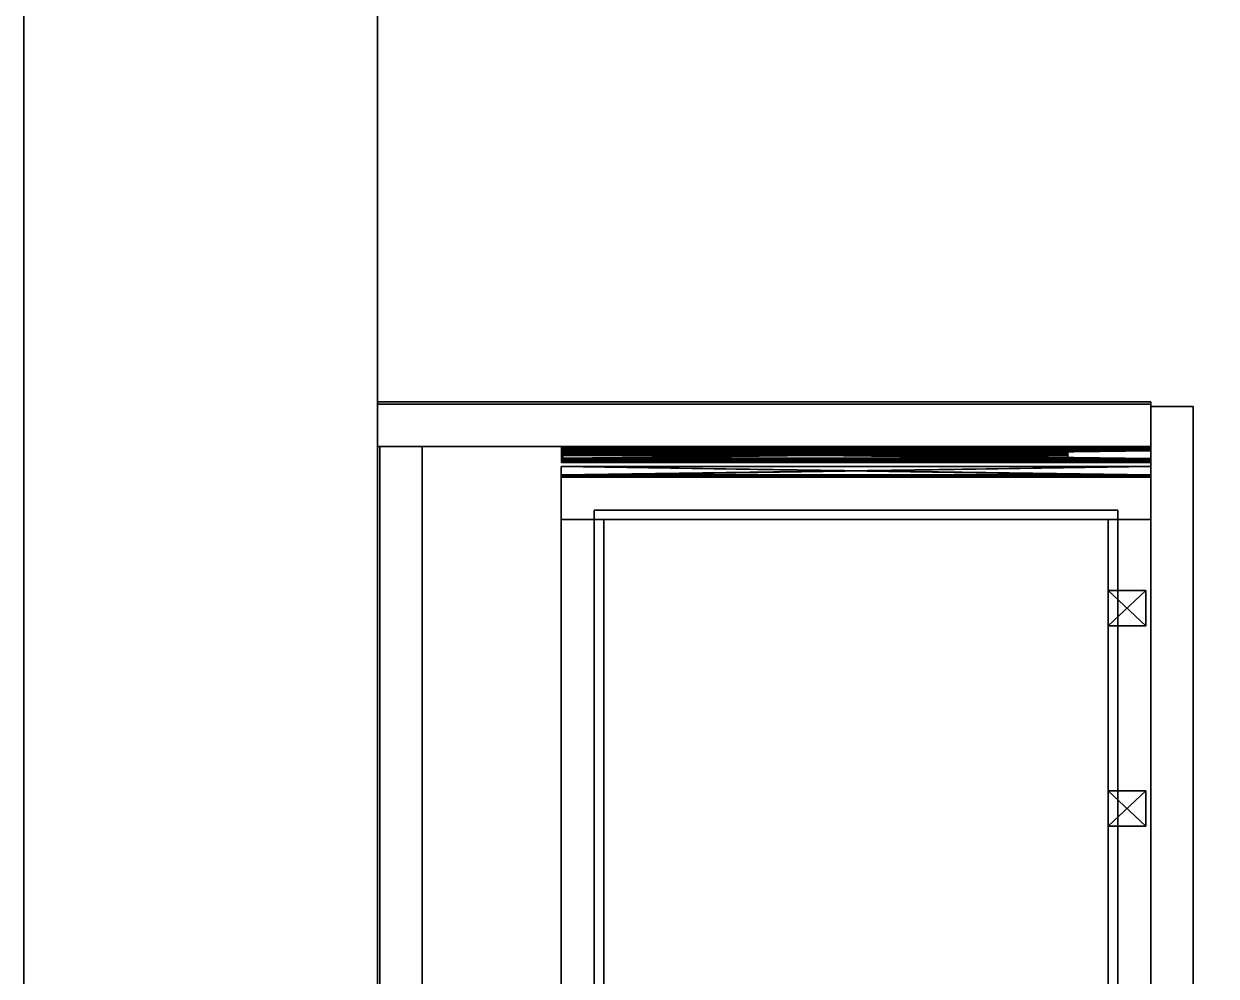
# Model space of a CAD drawing. Extents: x 0 to 5234, y -4951 to 0.
# Drawn here: x 0 to 506, y -2828 to -2424 of the extents above; entities that cross this region are included whole.
import ezdxf

# ---------------------------------------------------------------- set-up
doc = ezdxf.new("R2010")
doc.units = 0
for name, color, linetype in [('LAYER0', 7, 'CONTINUOUS'), ('LAYER1', 7, 'CONTINUOUS'), ('LAYER10', 7, 'CONTINUOUS'), ('LAYER11', 253, 'CONTINUOUS'), ('LAYER13', 253, 'CONTINUOUS'), ('LAYER16', 7, 'CONTINUOUS'), ('LAYER17', 254, 'CONTINUOUS'), ('LAYER19', 7, 'CONTINUOUS'), ('LAYER2', 253, 'CONTINUOUS'), ('LAYER20', 7, 'CONTINUOUS'), ('LAYER3', 253, 'CONTINUOUS'), ('LAYER4', 253, 'CONTINUOUS'), ('LAYER5', 253, 'CONTINUOUS'), ('LAYER7', 253, 'CONTINUOUS'), ('LAYER8', 253, 'CONTINUOUS'), ('LAYER9', 7, 'CONTINUOUS')]:
    doc.layers.add(name, color=color, linetype=linetype)

msp = doc.modelspace()

# ---------------------------------------------------------------- linework, layer by layer
at = {"layer": 'LAYER0', "invisible_edges": 1}
for points in [[(5234, 0), (0, -4951), (0, 0), (5234, 0)], [(0, 0, 5), (0, -4951), (0, -4951, 5), (0, 0, 5)], [(0, -4951), (0, 0, 5), (0, 0), (0, -4951)], [(5234, -4951, 5), (0, 0, 5), (0, -4951, 5), (5234, -4951, 5)], [(0, 0, 5), (5234, -4951, 5), (5234, 0, 5), (0, 0, 5)], [(0, -4951), (5234, 0), (5234, -4951), (0, -4951)]]:
    msp.add_3dface(points, dxfattribs=at)
at = {"layer": 'LAYER1', "invisible_edges": 1}
for points in [[(150, -150, 5), (0, -3183, 5), (0, 0, 5), (150, -150, 5)], [(0, 0, 2408), (0, -3183, 5), (0, -3183, 2408), (0, 0, 2408)], [(0, -3183, 5), (0, 0, 2408), (0, 0, 5), (0, -3183, 5)], [(150, -3033, 2408), (0, 0, 2408), (0, -3183, 2408), (150, -3033, 2408)], [(0, 0, 2408), (150, -3033, 2408), (150, -150, 2408), (0, 0, 2408)], [(0, -3183, 5), (150, -150, 5), (150, -3033, 5), (0, -3183, 5)], [(150, -150, 5), (150, -3033, 2408), (150, -3033, 5), (150, -150, 5)], [(150, -3033, 2408), (150, -150, 5), (150, -150, 2408), (150, -3033, 2408)]]:
    msp.add_3dface(points, dxfattribs=at)
at = {"layer": 'LAYER10', "invisible_edges": 1}
for points in [[(460, -2634.744, 331.5), (478, -2634.744, 180), (460, -2634.744, 180), (460, -2634.744, 331.5)], [(478, -2634.744, 180), (460, -2634.744, 331.5), (478, -2634.744, 331.5), (478, -2634.744, 180)], [(460, -2964.744, 180), (478, -2634.744, 180), (478, -2964.744, 180), (460, -2964.744, 180)], [(478, -2634.744, 180), (460, -2964.744, 180), (460, -2634.744, 180), (478, -2634.744, 180)], [(460, -2634.744, 331.5), (478, -2964.744, 331.5), (478, -2634.744, 331.5), (460, -2634.744, 331.5)], [(478, -2964.744, 331.5), (460, -2634.744, 331.5), (460, -2964.744, 331.5), (478, -2964.744, 331.5)], [(460, -2964.744, 180), (460, -2634.744, 331.5), (460, -2634.744, 180), (460, -2964.744, 180)], [(460, -2634.744, 331.5), (460, -2964.744, 180), (460, -2964.744, 331.5), (460, -2634.744, 331.5)], [(478, -2964.744, 331.5), (478, -2634.744, 180), (478, -2634.744, 331.5), (478, -2964.744, 331.5)], [(478, -2634.744, 180), (478, -2964.744, 331.5), (478, -2964.744, 180), (478, -2634.744, 180)]]:
    msp.add_3dface(points, dxfattribs=at)
at = {"layer": 'LAYER11'}
for points in [[(476, -2664.744, 240.75), (476, -2679.744, 240.75), (460, -2664.744, 240.75), (476, -2664.744, 240.75)], [(460, -2664.744, 240.75), (476, -2679.744, 240.75), (460, -2679.744, 240.75), (460, -2664.744, 240.75)], [(460, -2664.744, 240.75), (460, -2679.744, 240.75), (460, -2664.744, 255.75), (460, -2664.744, 240.75)], [(460, -2664.744, 255.75), (460, -2679.744, 240.75), (460, -2679.744, 255.75), (460, -2664.744, 255.75)], [(460, -2664.744, 255.75), (460, -2679.744, 255.75), (476, -2664.744, 255.75), (460, -2664.744, 255.75)], [(476, -2664.744, 255.75), (460, -2679.744, 255.75), (476, -2679.744, 255.75), (476, -2664.744, 255.75)], [(460, -2664.744, 240.75), (460, -2664.744, 255.75), (476, -2664.744, 240.75), (460, -2664.744, 240.75)], [(476, -2664.744, 240.75), (460, -2664.744, 255.75), (476, -2664.744, 255.75), (476, -2664.744, 240.75)], [(476, -2664.744, 240.75), (476, -2664.744, 255.75), (476, -2679.744, 240.75), (476, -2664.744, 240.75)], [(476, -2679.744, 240.75), (476, -2664.744, 255.75), (476, -2679.744, 255.75), (476, -2679.744, 240.75)], [(476, -2679.744, 240.75), (476, -2679.744, 255.75), (460, -2679.744, 240.75), (476, -2679.744, 240.75)], [(460, -2679.744, 240.75), (476, -2679.744, 255.75), (460, -2679.744, 255.75), (460, -2679.744, 240.75)]]:
    msp.add_3dface(points, dxfattribs=at)
at = {"layer": 'LAYER13'}
for points in [[(476, -2749.744, 240.75), (476, -2764.744, 240.75), (460, -2749.744, 240.75), (476, -2749.744, 240.75)], [(460, -2749.744, 240.75), (476, -2764.744, 240.75), (460, -2764.744, 240.75), (460, -2749.744, 240.75)], [(460, -2749.744, 240.75), (460, -2764.744, 240.75), (460, -2749.744, 255.75), (460, -2749.744, 240.75)], [(460, -2749.744, 255.75), (460, -2764.744, 240.75), (460, -2764.744, 255.75), (460, -2749.744, 255.75)], [(460, -2749.744, 255.75), (460, -2764.744, 255.75), (476, -2749.744, 255.75), (460, -2749.744, 255.75)], [(476, -2749.744, 255.75), (460, -2764.744, 255.75), (476, -2764.744, 255.75), (476, -2749.744, 255.75)], [(460, -2749.744, 240.75), (460, -2749.744, 255.75), (476, -2749.744, 240.75), (460, -2749.744, 240.75)], [(476, -2749.744, 240.75), (460, -2749.744, 255.75), (476, -2749.744, 255.75), (476, -2749.744, 240.75)], [(476, -2749.744, 240.75), (476, -2749.744, 255.75), (476, -2764.744, 240.75), (476, -2749.744, 240.75)], [(476, -2764.744, 240.75), (476, -2749.744, 255.75), (476, -2764.744, 255.75), (476, -2764.744, 240.75)], [(476, -2764.744, 240.75), (476, -2764.744, 255.75), (460, -2764.744, 240.75), (476, -2764.744, 240.75)], [(460, -2764.744, 240.75), (476, -2764.744, 255.75), (460, -2764.744, 255.75), (460, -2764.744, 240.75)]]:
    msp.add_3dface(points, dxfattribs=at)
at = {"layer": 'LAYER16', "invisible_edges": 1}
for points in [[(478, -2616.744, 331.5), (228, -2616.744, 180), (228, -2616.744, 331.5), (478, -2616.744, 331.5)], [(228, -2616.744, 180), (478, -2616.744, 331.5), (478, -2616.744, 180), (228, -2616.744, 180)], [(478, -2634.744, 180), (228, -2616.744, 180), (478, -2616.744, 180), (478, -2634.744, 180)], [(228, -2616.744, 180), (478, -2634.744, 180), (228, -2634.744, 180), (228, -2616.744, 180)], [(228, -2634.744, 331.5), (228, -2616.744, 180), (228, -2634.744, 180), (228, -2634.744, 331.5)], [(228, -2616.744, 180), (228, -2634.744, 331.5), (228, -2616.744, 331.5), (228, -2616.744, 180)], [(228, -2634.744, 331.5), (478, -2616.744, 331.5), (228, -2616.744, 331.5), (228, -2634.744, 331.5)], [(478, -2616.744, 331.5), (228, -2634.744, 331.5), (478, -2634.744, 331.5), (478, -2616.744, 331.5)], [(478, -2616.744, 331.5), (478, -2634.744, 180), (478, -2616.744, 180), (478, -2616.744, 331.5)], [(478, -2634.744, 180), (478, -2616.744, 331.5), (478, -2634.744, 331.5), (478, -2634.744, 180)], [(478, -2634.744, 180), (228, -2634.744, 331.5), (228, -2634.744, 180), (478, -2634.744, 180)], [(228, -2634.744, 331.5), (478, -2634.744, 180), (478, -2634.744, 331.5), (228, -2634.744, 331.5)]]:
    msp.add_3dface(points, dxfattribs=at)
at = {"layer": 'LAYER17'}
for points in [[(478, -2612.194, 244.25), (478, -2616.014, 244.25), (228, -2616.014, 244.25), (478, -2612.194, 244.25)], [(478, -2612.194, 244.25), (228, -2616.014, 244.25), (228, -2612.194, 244.25), (478, -2612.194, 244.25)], [(478, -2612.194, 245.28), (478, -2612.194, 244.25), (228, -2612.194, 244.25), (478, -2612.194, 245.28)], [(478, -2612.194, 245.28), (228, -2612.194, 244.25), (228, -2612.194, 245.28), (478, -2612.194, 245.28)], [(478, -2615.804, 245.28), (478, -2612.194, 245.28), (228, -2612.194, 245.28), (478, -2615.804, 245.28)], [(478, -2615.804, 245.28), (228, -2612.194, 245.28), (228, -2615.804, 245.28), (478, -2615.804, 245.28)], [(478, -2612.194, 266.69), (478, -2615.804, 266.69), (228, -2615.804, 266.69), (478, -2612.194, 266.69)], [(478, -2612.194, 266.69), (228, -2615.804, 266.69), (228, -2612.194, 266.69), (478, -2612.194, 266.69)], [(478, -2612.194, 267.73), (478, -2612.194, 266.69), (228, -2612.194, 266.69), (478, -2612.194, 267.73)], [(478, -2612.194, 267.73), (228, -2612.194, 266.69), (228, -2612.194, 267.73), (478, -2612.194, 267.73)], [(478, -2616.014, 267.73), (478, -2612.194, 267.73), (228, -2612.194, 267.73), (478, -2616.014, 267.73)], [(478, -2616.014, 267.73), (228, -2612.194, 267.73), (228, -2616.014, 267.73), (478, -2616.014, 267.73)], [(478, -2615.804, 266.69), (478, -2615.804, 245.28), (228, -2615.804, 245.28), (478, -2615.804, 266.69)], [(478, -2615.804, 266.69), (228, -2615.804, 245.28), (228, -2615.804, 266.69), (478, -2615.804, 266.69)], [(478, -2616.494, 244.49), (228, -2616.494, 244.49), (228, -2616.014, 244.25), (478, -2616.494, 244.49)], [(478, -2616.494, 244.49), (228, -2616.014, 244.25), (478, -2616.014, 244.25), (478, -2616.494, 244.49)], [(478, -2616.014, 267.73), (228, -2616.014, 267.73), (228, -2616.494, 267.49), (478, -2616.014, 267.73)], [(478, -2616.014, 267.73), (228, -2616.494, 267.49), (478, -2616.494, 267.49), (478, -2616.014, 267.73)], [(478, -2616.694, 245.05), (228, -2616.694, 245.05), (228, -2616.494, 244.49), (478, -2616.694, 245.05)], [(478, -2616.694, 245.05), (228, -2616.494, 244.49), (478, -2616.494, 244.49), (478, -2616.694, 245.05)], [(478, -2616.494, 267.49), (228, -2616.494, 267.49), (228, -2616.694, 266.94), (478, -2616.494, 267.49)], [(478, -2616.494, 267.49), (228, -2616.694, 266.94), (478, -2616.694, 266.94), (478, -2616.494, 267.49)], [(478, -2616.694, 245.05), (478, -2616.694, 266.94), (228, -2616.694, 266.94), (478, -2616.694, 245.05)], [(478, -2616.694, 245.05), (228, -2616.694, 266.94), (228, -2616.694, 245.05), (478, -2616.694, 245.05)]]:
    msp.add_3dface(points, dxfattribs=at)
at = {"layer": 'LAYER19'}
for points in [[(228.01, -2604.274, 237.89), (478, -2604.274, 237.89), (478, -2603.744, 239.45), (228.01, -2604.274, 237.89)], [(228.01, -2604.274, 237.89), (478, -2603.744, 239.45), (228.01, -2603.744, 239.45), (228.01, -2604.274, 237.89)], [(228.01, -2603.744, 280.05), (478, -2603.744, 280.05), (478, -2604.274, 281.6), (228.01, -2603.744, 280.05)], [(228.01, -2603.744, 280.05), (478, -2604.274, 281.6), (228.01, -2604.274, 281.6), (228.01, -2603.744, 280.05)], [(478, -2603.744, 280.05), (478, -2603.744, 239.45), (228.01, -2603.744, 280.05), (478, -2603.744, 280.05)], [(228.01, -2603.744, 280.05), (478, -2603.744, 239.45), (228.01, -2603.744, 239.45), (228.01, -2603.744, 280.05)], [(228.01, -2603.744, 280.05), (228.01, -2603.744, 239.45), (478, -2603.744, 239.45), (228.01, -2603.744, 280.05)], [(478, -2603.744, 280.05), (228.01, -2603.744, 280.05), (478, -2603.744, 239.45), (478, -2603.744, 280.05)], [(228.01, -2603.744, 280.05), (228.01, -2604.274, 281.6), (478, -2604.274, 281.6), (228.01, -2603.744, 280.05)], [(228.01, -2603.744, 280.05), (478, -2604.274, 281.6), (478, -2603.744, 280.05), (228.01, -2603.744, 280.05)], [(228.01, -2604.274, 237.89), (478, -2603.744, 239.45), (478, -2604.274, 237.89), (228.01, -2604.274, 237.89)], [(228.01, -2604.274, 237.89), (228.01, -2603.744, 239.45), (478, -2603.744, 239.45), (228.01, -2604.274, 237.89)], [(228.01, -2605.544, 237.25), (478, -2605.544, 237.25), (478, -2604.274, 237.89), (228.01, -2605.544, 237.25)], [(228.01, -2605.544, 237.25), (478, -2604.274, 237.89), (228.01, -2604.274, 237.89), (228.01, -2605.544, 237.25)], [(228.01, -2604.274, 281.6), (478, -2604.274, 281.6), (478, -2605.544, 282.25), (228.01, -2604.274, 281.6)], [(228.01, -2604.274, 281.6), (478, -2605.544, 282.25), (228.01, -2605.544, 282.25), (228.01, -2604.274, 281.6)], [(228.01, -2604.274, 281.6), (228.01, -2605.544, 282.25), (478, -2605.544, 282.25), (228.01, -2604.274, 281.6)], [(228.01, -2604.274, 281.6), (478, -2605.544, 282.25), (478, -2604.274, 281.6), (228.01, -2604.274, 281.6)], [(228.01, -2605.544, 237.25), (478, -2604.274, 237.89), (478, -2605.544, 237.25), (228.01, -2605.544, 237.25)], [(228.01, -2605.544, 237.25), (228.01, -2604.274, 237.89), (478, -2604.274, 237.89), (228.01, -2605.544, 237.25)], [(478, -2604.904, 238.67), (228.01, -2604.904, 238.67), (228.01, -2604.654, 239.45), (478, -2604.904, 238.67)], [(478, -2604.904, 238.67), (228.01, -2604.654, 239.45), (478, -2604.654, 239.45), (478, -2604.904, 238.67)], [(478, -2604.654, 280.05), (478, -2604.654, 239.45), (228.01, -2604.654, 239.45), (478, -2604.654, 280.05)], [(228.01, -2604.654, 239.45), (478, -2604.654, 280.05), (228.01, -2604.654, 280.05), (228.01, -2604.654, 239.45)], [(478, -2604.654, 280.05), (228.01, -2604.654, 280.05), (228.01, -2604.904, 280.83), (478, -2604.654, 280.05)], [(478, -2604.654, 280.05), (228.01, -2604.904, 280.83), (478, -2604.904, 280.83), (478, -2604.654, 280.05)], [(228.01, -2604.654, 239.45), (228.01, -2604.654, 280.05), (478, -2604.654, 280.05), (228.01, -2604.654, 239.45)], [(478, -2604.654, 280.05), (228.01, -2604.904, 280.83), (228.01, -2604.654, 280.05), (478, -2604.654, 280.05)], [(478, -2604.654, 280.05), (478, -2604.904, 280.83), (228.01, -2604.904, 280.83), (478, -2604.654, 280.05)], [(478, -2604.654, 280.05), (228.01, -2604.654, 239.45), (478, -2604.654, 239.45), (478, -2604.654, 280.05)], [(478, -2604.904, 238.67), (478, -2604.654, 239.45), (228.01, -2604.654, 239.45), (478, -2604.904, 238.67)], [(478, -2604.904, 238.67), (228.01, -2604.654, 239.45), (228.01, -2604.904, 238.67), (478, -2604.904, 238.67)], [(478, -2604.904, 238.67), (478, -2605.544, 238.35), (228.01, -2605.544, 238.35), (478, -2604.904, 238.67)], [(478, -2604.904, 238.67), (228.01, -2605.544, 238.35), (228.01, -2604.904, 238.67), (478, -2604.904, 238.67)], [(478, -2604.904, 280.83), (228.01, -2604.904, 280.83), (228.01, -2605.544, 281.15), (478, -2604.904, 280.83)], [(478, -2604.904, 280.83), (228.01, -2605.544, 281.15), (478, -2605.544, 281.15), (478, -2604.904, 280.83)], [(478, -2604.904, 280.83), (228.01, -2605.544, 281.15), (228.01, -2604.904, 280.83), (478, -2604.904, 280.83)], [(478, -2604.904, 280.83), (478, -2605.544, 281.15), (228.01, -2605.544, 281.15), (478, -2604.904, 280.83)], [(478, -2604.904, 238.67), (228.01, -2605.544, 238.35), (478, -2605.544, 238.35), (478, -2604.904, 238.67)], [(478, -2604.904, 238.67), (228.01, -2604.904, 238.67), (228.01, -2605.544, 238.35), (478, -2604.904, 238.67)], [(478, -2605.544, 238.35), (478, -2608.764, 238.35), (228.01, -2608.764, 238.35), (478, -2605.544, 238.35)], [(478, -2605.544, 238.35), (228.01, -2608.764, 238.35), (228.01, -2605.544, 238.35), (478, -2605.544, 238.35)], [(478, -2608.764, 237.25), (478, -2605.544, 237.25), (228.01, -2605.544, 237.25), (478, -2608.764, 237.25)], [(478, -2608.764, 237.25), (228.01, -2605.544, 237.25), (228.01, -2608.764, 237.25), (478, -2608.764, 237.25)], [(478, -2608.764, 281.15), (478, -2605.544, 281.15), (228.01, -2605.544, 281.15), (478, -2608.764, 281.15)], [(478, -2608.764, 281.15), (228.01, -2605.544, 281.15), (228.01, -2608.764, 281.15), (478, -2608.764, 281.15)], [(478, -2605.544, 282.25), (478, -2608.764, 282.25), (228.01, -2608.764, 282.25), (478, -2605.544, 282.25)], [(478, -2605.544, 282.25), (228.01, -2608.764, 282.25), (228.01, -2605.544, 282.25), (478, -2605.544, 282.25)], [(478, -2605.544, 282.25), (228.01, -2605.544, 282.25), (228.01, -2608.764, 282.25), (478, -2605.544, 282.25)], [(478, -2608.764, 281.15), (228.01, -2608.764, 281.15), (228.01, -2605.544, 281.15), (478, -2608.764, 281.15)], [(478, -2605.544, 282.25), (228.01, -2608.764, 282.25), (478, -2608.764, 282.25), (478, -2605.544, 282.25)], [(478, -2608.764, 281.15), (228.01, -2605.544, 281.15), (478, -2605.544, 281.15), (478, -2608.764, 281.15)], [(478, -2605.544, 238.35), (228.01, -2608.764, 238.35), (478, -2608.764, 238.35), (478, -2605.544, 238.35)], [(478, -2608.764, 237.25), (228.01, -2605.544, 237.25), (478, -2605.544, 237.25), (478, -2608.764, 237.25)], [(478, -2605.544, 238.35), (228.01, -2605.544, 238.35), (228.01, -2608.764, 238.35), (478, -2605.544, 238.35)], [(478, -2608.764, 237.25), (228.01, -2608.764, 237.25), (228.01, -2605.544, 237.25), (478, -2608.764, 237.25)], [(478, -2609.394, 238.67), (228.01, -2609.394, 238.67), (228.01, -2608.764, 238.35), (478, -2609.394, 238.67)], [(478, -2609.394, 238.67), (228.01, -2608.764, 238.35), (478, -2608.764, 238.35), (478, -2609.394, 238.67)], [(228.01, -2610.024, 237.89), (478, -2610.024, 237.89), (478, -2608.764, 237.25), (228.01, -2610.024, 237.89)], [(228.01, -2610.024, 237.89), (478, -2608.764, 237.25), (228.01, -2608.764, 237.25), (228.01, -2610.024, 237.89)], [(478, -2608.764, 281.15), (228.01, -2608.764, 281.15), (228.01, -2609.394, 280.83), (478, -2608.764, 281.15)], [(478, -2608.764, 281.15), (228.01, -2609.394, 280.83), (478, -2609.394, 280.83), (478, -2608.764, 281.15)], [(478, -2608.764, 282.25), (478, -2610.024, 281.6), (228.01, -2610.024, 281.6), (478, -2608.764, 282.25)], [(478, -2608.764, 282.25), (228.01, -2610.024, 281.6), (228.01, -2608.764, 282.25), (478, -2608.764, 282.25)], [(478, -2608.764, 281.15), (228.01, -2609.394, 280.83), (228.01, -2608.764, 281.15), (478, -2608.764, 281.15)], [(478, -2608.764, 282.25), (228.01, -2608.764, 282.25), (228.01, -2610.024, 281.6), (478, -2608.764, 282.25)], [(478, -2608.764, 282.25), (228.01, -2610.024, 281.6), (478, -2610.024, 281.6), (478, -2608.764, 282.25)], [(478, -2608.764, 281.15), (478, -2609.394, 280.83), (228.01, -2609.394, 280.83), (478, -2608.764, 281.15)], [(478, -2609.394, 238.67), (478, -2608.764, 238.35), (228.01, -2608.764, 238.35), (478, -2609.394, 238.67)], [(228.01, -2610.024, 237.89), (478, -2608.764, 237.25), (478, -2610.024, 237.89), (228.01, -2610.024, 237.89)], [(478, -2609.394, 238.67), (228.01, -2608.764, 238.35), (228.01, -2609.394, 238.67), (478, -2609.394, 238.67)], [(228.01, -2610.024, 237.89), (228.01, -2608.764, 237.25), (478, -2608.764, 237.25), (228.01, -2610.024, 237.89)], [(478, -2609.664, 239.45), (228.01, -2609.664, 239.45), (228.01, -2609.394, 238.67), (478, -2609.664, 239.45)], [(478, -2609.664, 239.45), (228.01, -2609.394, 238.67), (478, -2609.394, 238.67), (478, -2609.664, 239.45)], [(478, -2609.394, 280.83), (228.01, -2609.394, 280.83), (228.01, -2609.664, 280.05), (478, -2609.394, 280.83)], [(478, -2609.394, 280.83), (228.01, -2609.664, 280.05), (478, -2609.664, 280.05), (478, -2609.394, 280.83)], [(478, -2609.394, 280.83), (228.01, -2609.664, 280.05), (228.01, -2609.394, 280.83), (478, -2609.394, 280.83)], [(478, -2609.394, 280.83), (478, -2609.664, 280.05), (228.01, -2609.664, 280.05), (478, -2609.394, 280.83)], [(478, -2609.664, 239.45), (478, -2609.394, 238.67), (228.01, -2609.394, 238.67), (478, -2609.664, 239.45)], [(478, -2609.664, 239.45), (228.01, -2609.394, 238.67), (228.01, -2609.664, 239.45), (478, -2609.664, 239.45)], [(478, -2609.664, 241.65), (478, -2610.554, 241.65), (228.01, -2610.554, 241.65), (478, -2609.664, 241.65)], [(478, -2609.664, 241.65), (228.01, -2610.554, 241.65), (228.01, -2609.664, 241.65), (478, -2609.664, 241.65)], [(478, -2609.664, 239.45), (478, -2609.664, 241.65), (228.01, -2609.664, 241.65), (478, -2609.664, 239.45)], [(478, -2609.664, 239.45), (228.01, -2609.664, 241.65), (228.01, -2609.664, 239.45), (478, -2609.664, 239.45)], [(478, -2609.664, 276.75), (478, -2609.664, 280.05), (228.01, -2609.664, 280.05), (478, -2609.664, 276.75)], [(478, -2609.664, 276.75), (228.01, -2609.664, 280.05), (228.01, -2609.664, 276.75), (478, -2609.664, 276.75)], [(478, -2610.554, 276.75), (478, -2609.664, 276.75), (228.01, -2609.664, 276.75), (478, -2610.554, 276.75)], [(478, -2610.554, 276.75), (228.01, -2609.664, 276.75), (228.01, -2610.554, 276.75), (478, -2610.554, 276.75)], [(478, -2609.664, 276.75), (228.01, -2609.664, 276.75), (228.01, -2609.664, 280.05), (478, -2609.664, 276.75)], [(478, -2610.554, 276.75), (228.01, -2610.554, 276.75), (228.01, -2609.664, 276.75), (478, -2610.554, 276.75)], [(478, -2609.664, 276.75), (228.01, -2609.664, 280.05), (478, -2609.664, 280.05), (478, -2609.664, 276.75)], [(478, -2610.554, 276.75), (228.01, -2609.664, 276.75), (478, -2609.664, 276.75), (478, -2610.554, 276.75)], [(478, -2609.664, 241.65), (228.01, -2610.554, 241.65), (478, -2610.554, 241.65), (478, -2609.664, 241.65)], [(478, -2609.664, 239.45), (228.01, -2609.664, 241.65), (478, -2609.664, 241.65), (478, -2609.664, 239.45)], [(478, -2609.664, 239.45), (228.01, -2609.664, 239.45), (228.01, -2609.664, 241.65), (478, -2609.664, 239.45)], [(478, -2609.664, 241.65), (228.01, -2609.664, 241.65), (228.01, -2610.554, 241.65), (478, -2609.664, 241.65)], [(228.66, -2604.844, 266.45), (442.84, -2604.844, 266.45), (442.84, -2605.244, 267.58), (228.66, -2604.844, 266.45)], [(228.66, -2604.844, 266.45), (442.84, -2605.244, 267.58), (228.66, -2605.244, 267.58), (228.66, -2604.844, 266.45)], [(228.66, -2604.844, 266.45), (228.66, -2604.844, 264.45), (442.84, -2604.844, 264.45), (228.66, -2604.844, 266.45)], [(228.66, -2604.844, 266.45), (442.84, -2604.844, 264.45), (442.84, -2604.844, 266.45), (228.66, -2604.844, 266.45)], [(228.66, -2604.844, 264.45), (228.66, -2605.084, 263.56), (442.84, -2605.084, 263.56), (228.66, -2604.844, 264.45)], [(228.66, -2604.844, 264.45), (442.84, -2605.084, 263.56), (442.84, -2604.844, 264.45), (228.66, -2604.844, 264.45)], [(228.66, -2605.084, 245.98), (228.66, -2604.844, 245.09), (442.84, -2604.844, 245.09), (228.66, -2605.084, 245.98)], [(228.66, -2605.084, 245.98), (442.84, -2604.844, 245.09), (442.84, -2605.084, 245.98), (228.66, -2605.084, 245.98)], [(228.66, -2604.844, 245.09), (228.66, -2604.844, 242.63), (442.84, -2604.844, 242.63), (228.66, -2604.844, 245.09)], [(228.66, -2604.844, 245.09), (442.84, -2604.844, 242.63), (442.84, -2604.844, 245.09), (228.66, -2604.844, 245.09)], [(228.66, -2605.214, 241.48), (442.84, -2605.214, 241.48), (442.84, -2604.844, 242.63), (228.66, -2605.214, 241.48)], [(228.66, -2605.214, 241.48), (442.84, -2604.844, 242.63), (228.66, -2604.844, 242.63), (228.66, -2605.214, 241.48)], [(228.66, -2604.844, 266.45), (442.84, -2605.244, 267.58), (442.84, -2604.844, 266.45), (228.66, -2604.844, 266.45)], [(228.66, -2604.844, 266.45), (442.84, -2604.844, 266.45), (442.84, -2604.844, 264.45), (228.66, -2604.844, 266.45)], [(228.66, -2604.844, 264.45), (442.84, -2604.844, 264.45), (442.84, -2605.084, 263.56), (228.66, -2604.844, 264.45)], [(228.66, -2605.084, 245.98), (442.84, -2605.084, 245.98), (442.84, -2604.844, 245.09), (228.66, -2605.084, 245.98)], [(228.66, -2604.844, 245.09), (442.84, -2604.844, 245.09), (442.84, -2604.844, 242.63), (228.66, -2604.844, 245.09)], [(228.66, -2605.214, 241.48), (442.84, -2604.844, 242.63), (442.84, -2605.214, 241.48), (228.66, -2605.214, 241.48)], [(228.66, -2604.844, 266.45), (228.66, -2605.244, 267.58), (442.84, -2605.244, 267.58), (228.66, -2604.844, 266.45)], [(228.66, -2604.844, 266.45), (442.84, -2604.844, 264.45), (228.66, -2604.844, 264.45), (228.66, -2604.844, 266.45)], [(228.66, -2604.844, 264.45), (442.84, -2605.084, 263.56), (228.66, -2605.084, 263.56), (228.66, -2604.844, 264.45)], [(228.66, -2605.084, 245.98), (442.84, -2604.844, 245.09), (228.66, -2604.844, 245.09), (228.66, -2605.084, 245.98)], [(228.66, -2604.844, 245.09), (442.84, -2604.844, 242.63), (228.66, -2604.844, 242.63), (228.66, -2604.844, 245.09)], [(228.66, -2605.214, 241.48), (228.66, -2604.844, 242.63), (442.84, -2604.844, 242.63), (228.66, -2605.214, 241.48)], [(228.66, -2605.714, 255.38), (442.84, -2605.714, 255.38), (442.84, -2605.084, 263.56), (228.66, -2605.714, 255.38)], [(228.66, -2605.714, 255.38), (442.84, -2605.084, 263.56), (228.66, -2605.084, 263.56), (228.66, -2605.714, 255.38)], [(228.66, -2605.084, 245.98), (442.84, -2605.084, 245.98), (442.84, -2605.714, 246.56), (228.66, -2605.084, 245.98)], [(228.66, -2605.084, 245.98), (442.84, -2605.714, 246.56), (228.66, -2605.714, 246.56), (228.66, -2605.084, 245.98)], [(228.66, -2605.714, 255.38), (442.84, -2605.084, 263.56), (442.84, -2605.714, 255.38), (228.66, -2605.714, 255.38)], [(228.66, -2605.084, 245.98), (442.84, -2605.714, 246.56), (442.84, -2605.084, 245.98), (228.66, -2605.084, 245.98)], [(228.66, -2605.714, 255.38), (228.66, -2605.084, 263.56), (442.84, -2605.084, 263.56), (228.66, -2605.714, 255.38)], [(228.66, -2605.084, 245.98), (228.66, -2605.714, 246.56), (442.84, -2605.714, 246.56), (228.66, -2605.084, 245.98)], [(228.66, -2605.214, 241.48), (228.66, -2606.234, 241.04), (442.84, -2606.234, 241.04), (228.66, -2605.214, 241.48)], [(228.66, -2605.214, 241.48), (442.84, -2606.234, 241.04), (442.84, -2605.214, 241.48), (228.66, -2605.214, 241.48)], [(228.66, -2605.214, 241.48), (442.84, -2605.214, 241.48), (442.84, -2606.234, 241.04), (228.66, -2605.214, 241.48)], [(228.66, -2605.214, 241.48), (442.84, -2606.234, 241.04), (228.66, -2606.234, 241.04), (228.66, -2605.214, 241.48)], [(228.66, -2605.244, 267.58), (442.84, -2605.244, 267.58), (442.84, -2606.234, 268.05), (228.66, -2605.244, 267.58)], [(228.66, -2605.244, 267.58), (442.84, -2606.234, 268.05), (228.66, -2606.234, 268.05), (228.66, -2605.244, 267.58)], [(228.66, -2605.244, 267.58), (442.84, -2606.234, 268.05), (442.84, -2605.244, 267.58), (228.66, -2605.244, 267.58)], [(228.66, -2605.244, 267.58), (228.66, -2606.234, 268.05), (442.84, -2606.234, 268.05), (228.66, -2605.244, 267.58)], [(442.84, -2605.714, 255.38), (228.66, -2605.714, 255.38), (228.66, -2606.344, 254.79), (442.84, -2605.714, 255.38)], [(442.84, -2605.714, 255.38), (228.66, -2606.344, 254.79), (442.84, -2606.344, 254.79), (442.84, -2605.714, 255.38)], [(442.84, -2606.344, 247.14), (228.66, -2606.344, 247.14), (228.66, -2605.714, 246.56), (442.84, -2606.344, 247.14)], [(442.84, -2606.344, 247.14), (228.66, -2605.714, 246.56), (442.84, -2605.714, 246.56), (442.84, -2606.344, 247.14)], [(442.84, -2605.714, 255.38), (442.84, -2606.344, 254.79), (228.66, -2606.344, 254.79), (442.84, -2605.714, 255.38)], [(442.84, -2606.344, 247.14), (442.84, -2605.714, 246.56), (228.66, -2605.714, 246.56), (442.84, -2606.344, 247.14)], [(442.84, -2605.714, 255.38), (228.66, -2606.344, 254.79), (228.66, -2605.714, 255.38), (442.84, -2605.714, 255.38)], [(442.84, -2606.344, 247.14), (228.66, -2605.714, 246.56), (228.66, -2606.344, 247.14), (442.84, -2606.344, 247.14)], [(228.66, -2605.844, 242.22), (228.66, -2605.734, 242.6), (442.84, -2605.734, 242.6), (228.66, -2605.844, 242.22)], [(228.66, -2605.844, 242.22), (442.84, -2605.734, 242.6), (442.84, -2605.844, 242.22), (228.66, -2605.844, 242.22)], [(228.66, -2605.734, 242.6), (228.66, -2605.734, 245.09), (442.84, -2605.734, 245.09), (228.66, -2605.734, 242.6)], [(228.66, -2605.734, 242.6), (442.84, -2605.734, 245.09), (442.84, -2605.734, 242.6), (228.66, -2605.734, 242.6)], [(442.84, -2605.734, 245.09), (228.66, -2605.734, 245.09), (228.66, -2605.824, 245.4), (442.84, -2605.734, 245.09)], [(442.84, -2605.734, 245.09), (228.66, -2605.824, 245.4), (442.84, -2605.824, 245.4), (442.84, -2605.734, 245.09)], [(442.84, -2605.824, 264.14), (228.66, -2605.824, 264.14), (228.66, -2605.734, 264.45), (442.84, -2605.824, 264.14)], [(442.84, -2605.824, 264.14), (228.66, -2605.734, 264.45), (442.84, -2605.734, 264.45), (442.84, -2605.824, 264.14)], [(228.66, -2605.734, 264.45), (228.66, -2605.734, 266.45), (442.84, -2605.734, 266.45), (228.66, -2605.734, 264.45)], [(228.66, -2605.734, 264.45), (442.84, -2605.734, 266.45), (442.84, -2605.734, 264.45), (228.66, -2605.734, 264.45)], [(442.84, -2605.734, 266.45), (228.66, -2605.734, 266.45), (228.66, -2605.874, 266.84), (442.84, -2605.734, 266.45)], [(442.84, -2605.734, 266.45), (228.66, -2605.874, 266.84), (442.84, -2605.874, 266.84), (442.84, -2605.734, 266.45)], [(228.66, -2605.734, 264.45), (442.84, -2605.734, 264.45), (442.84, -2605.734, 266.45), (228.66, -2605.734, 264.45)], [(442.84, -2605.824, 264.14), (442.84, -2605.734, 264.45), (228.66, -2605.734, 264.45), (442.84, -2605.824, 264.14)], [(442.84, -2605.734, 266.45), (442.84, -2605.874, 266.84), (228.66, -2605.874, 266.84), (442.84, -2605.734, 266.45)], [(228.66, -2605.734, 242.6), (442.84, -2605.734, 242.6), (442.84, -2605.734, 245.09), (228.66, -2605.734, 242.6)], [(228.66, -2605.844, 242.22), (442.84, -2605.844, 242.22), (442.84, -2605.734, 242.6), (228.66, -2605.844, 242.22)], [(442.84, -2605.734, 245.09), (442.84, -2605.824, 245.4), (228.66, -2605.824, 245.4), (442.84, -2605.734, 245.09)], [(228.66, -2605.734, 264.45), (442.84, -2605.734, 266.45), (228.66, -2605.734, 266.45), (228.66, -2605.734, 264.45)], [(442.84, -2605.734, 266.45), (228.66, -2605.874, 266.84), (228.66, -2605.734, 266.45), (442.84, -2605.734, 266.45)], [(442.84, -2605.824, 264.14), (228.66, -2605.734, 264.45), (228.66, -2605.824, 264.14), (442.84, -2605.824, 264.14)], [(442.84, -2605.734, 245.09), (228.66, -2605.824, 245.4), (228.66, -2605.734, 245.09), (442.84, -2605.734, 245.09)], [(228.66, -2605.734, 242.6), (442.84, -2605.734, 245.09), (228.66, -2605.734, 245.09), (228.66, -2605.734, 242.6)], [(228.66, -2605.844, 242.22), (442.84, -2605.734, 242.6), (228.66, -2605.734, 242.6), (228.66, -2605.844, 242.22)], [(228.66, -2605.824, 245.4), (228.66, -2606.044, 245.6), (442.84, -2606.044, 245.6), (228.66, -2605.824, 245.4)], [(228.66, -2605.824, 245.4), (442.84, -2606.044, 245.6), (442.84, -2605.824, 245.4), (228.66, -2605.824, 245.4)], [(442.84, -2606.044, 263.93), (228.66, -2606.044, 263.93), (228.66, -2605.824, 264.14), (442.84, -2606.044, 263.93)], [(442.84, -2606.044, 263.93), (228.66, -2605.824, 264.14), (442.84, -2605.824, 264.14), (442.84, -2606.044, 263.93)], [(442.84, -2606.044, 263.93), (442.84, -2605.824, 264.14), (228.66, -2605.824, 264.14), (442.84, -2606.044, 263.93)], [(228.66, -2605.824, 245.4), (442.84, -2605.824, 245.4), (442.84, -2606.044, 245.6), (228.66, -2605.824, 245.4)], [(442.84, -2606.044, 263.93), (228.66, -2605.824, 264.14), (228.66, -2606.044, 263.93), (442.84, -2606.044, 263.93)], [(228.66, -2605.824, 245.4), (442.84, -2606.044, 245.6), (228.66, -2606.044, 245.6), (228.66, -2605.824, 245.4)], [(442.84, -2606.174, 242.08), (228.66, -2606.174, 242.08), (228.66, -2605.844, 242.22), (442.84, -2606.174, 242.08)], [(442.84, -2606.174, 242.08), (228.66, -2605.844, 242.22), (442.84, -2605.844, 242.22), (442.84, -2606.174, 242.08)], [(442.84, -2606.174, 242.08), (442.84, -2605.844, 242.22), (228.66, -2605.844, 242.22), (442.84, -2606.174, 242.08)], [(442.84, -2606.174, 242.08), (228.66, -2605.844, 242.22), (228.66, -2606.174, 242.08), (442.84, -2606.174, 242.08)], [(228.66, -2605.874, 266.84), (228.66, -2606.214, 267.01), (442.84, -2606.214, 267.01), (228.66, -2605.874, 266.84)], [(228.66, -2605.874, 266.84), (442.84, -2606.214, 267.01), (442.84, -2605.874, 266.84), (228.66, -2605.874, 266.84)], [(228.66, -2605.874, 266.84), (442.84, -2605.874, 266.84), (442.84, -2606.214, 267.01), (228.66, -2605.874, 266.84)], [(228.66, -2605.874, 266.84), (442.84, -2606.214, 267.01), (228.66, -2606.214, 267.01), (228.66, -2605.874, 266.84)], [(228.66, -2607.084, 246.57), (442.84, -2607.084, 246.57), (442.84, -2606.044, 245.6), (228.66, -2607.084, 246.57)], [(228.66, -2607.084, 246.57), (442.84, -2606.044, 245.6), (228.66, -2606.044, 245.6), (228.66, -2607.084, 246.57)], [(228.66, -2606.044, 263.93), (442.84, -2606.044, 263.93), (442.84, -2607.084, 255.37), (228.66, -2606.044, 263.93)], [(228.66, -2606.044, 263.93), (442.84, -2607.084, 255.37), (228.66, -2607.084, 255.37), (228.66, -2606.044, 263.93)], [(228.66, -2606.044, 263.93), (442.84, -2607.084, 255.37), (442.84, -2606.044, 263.93), (228.66, -2606.044, 263.93)], [(228.66, -2607.084, 246.57), (442.84, -2606.044, 245.6), (442.84, -2607.084, 246.57), (228.66, -2607.084, 246.57)], [(228.66, -2606.044, 263.93), (228.66, -2607.084, 255.37), (442.84, -2607.084, 255.37), (228.66, -2606.044, 263.93)], [(228.66, -2607.084, 246.57), (228.66, -2606.044, 245.6), (442.84, -2606.044, 245.6), (228.66, -2607.084, 246.57)], [(228.66, -2606.174, 242.08), (442.84, -2606.174, 242.08), (442.84, -2608.714, 242.47), (228.66, -2606.174, 242.08)], [(228.66, -2606.174, 242.08), (442.84, -2608.714, 242.47), (228.66, -2608.714, 242.47), (228.66, -2606.174, 242.08)], [(228.66, -2606.174, 242.08), (442.84, -2608.714, 242.47), (442.84, -2606.174, 242.08), (228.66, -2606.174, 242.08)], [(228.66, -2606.174, 242.08), (228.66, -2608.714, 242.47), (442.84, -2608.714, 242.47), (228.66, -2606.174, 242.08)], [(228.66, -2608.714, 266.62), (442.84, -2608.714, 266.62), (442.84, -2606.214, 267.01), (228.66, -2608.714, 266.62)], [(228.66, -2608.714, 266.62), (442.84, -2606.214, 267.01), (228.66, -2606.214, 267.01), (228.66, -2608.714, 266.62)], [(228.66, -2608.714, 266.62), (442.84, -2606.214, 267.01), (442.84, -2608.714, 266.62), (228.66, -2608.714, 266.62)], [(228.66, -2608.714, 266.62), (228.66, -2606.214, 267.01), (442.84, -2606.214, 267.01), (228.66, -2608.714, 266.62)], [(228.66, -2608.774, 241.44), (442.84, -2608.774, 241.44), (442.84, -2606.234, 241.04), (228.66, -2608.774, 241.44)], [(228.66, -2608.774, 241.44), (442.84, -2606.234, 241.04), (228.66, -2606.234, 241.04), (228.66, -2608.774, 241.44)], [(228.66, -2606.234, 268.05), (442.84, -2606.234, 268.05), (442.84, -2608.774, 267.65), (228.66, -2606.234, 268.05)], [(228.66, -2606.234, 268.05), (442.84, -2608.774, 267.65), (228.66, -2608.774, 267.65), (228.66, -2606.234, 268.05)], [(228.66, -2606.234, 268.05), (442.84, -2608.774, 267.65), (442.84, -2606.234, 268.05), (228.66, -2606.234, 268.05)], [(228.66, -2608.774, 241.44), (442.84, -2606.234, 241.04), (442.84, -2608.774, 241.44), (228.66, -2608.774, 241.44)], [(228.66, -2606.234, 268.05), (228.66, -2608.774, 267.65), (442.84, -2608.774, 267.65), (228.66, -2606.234, 268.05)], [(228.66, -2608.774, 241.44), (228.66, -2606.234, 241.04), (442.84, -2606.234, 241.04), (228.66, -2608.774, 241.44)], [(442.84, -2606.344, 254.79), (228.66, -2606.344, 254.79), (228.66, -2606.574, 253.9), (442.84, -2606.344, 254.79)], [(442.84, -2606.344, 254.79), (228.66, -2606.574, 253.9), (442.84, -2606.574, 253.9), (442.84, -2606.344, 254.79)], [(442.84, -2606.574, 248.03), (228.66, -2606.574, 248.03), (228.66, -2606.344, 247.14), (442.84, -2606.574, 248.03)], [(442.84, -2606.574, 248.03), (228.66, -2606.344, 247.14), (442.84, -2606.344, 247.14), (442.84, -2606.574, 248.03)], [(442.84, -2606.344, 254.79), (442.84, -2606.574, 253.9), (228.66, -2606.574, 253.9), (442.84, -2606.344, 254.79)], [(442.84, -2606.574, 248.03), (442.84, -2606.344, 247.14), (228.66, -2606.344, 247.14), (442.84, -2606.574, 248.03)], [(442.84, -2606.344, 254.79), (228.66, -2606.574, 253.9), (228.66, -2606.344, 254.79), (442.84, -2606.344, 254.79)], [(442.84, -2606.574, 248.03), (228.66, -2606.344, 247.14), (228.66, -2606.574, 248.03), (442.84, -2606.574, 248.03)], [(228.66, -2606.574, 253.9), (228.66, -2606.574, 248.03), (442.84, -2606.574, 248.03), (228.66, -2606.574, 253.9)], [(228.66, -2606.574, 253.9), (442.84, -2606.574, 248.03), (442.84, -2606.574, 253.9), (228.66, -2606.574, 253.9)], [(228.66, -2606.574, 253.9), (442.84, -2606.574, 253.9), (442.84, -2606.574, 248.03), (228.66, -2606.574, 253.9)], [(228.66, -2606.574, 253.9), (442.84, -2606.574, 248.03), (228.66, -2606.574, 248.03), (228.66, -2606.574, 253.9)], [(228.66, -2607.474, 248.03), (442.84, -2607.474, 248.03), (442.84, -2607.084, 246.57), (228.66, -2607.474, 248.03)], [(228.66, -2607.474, 248.03), (442.84, -2607.084, 246.57), (228.66, -2607.084, 246.57), (228.66, -2607.474, 248.03)], [(228.66, -2607.084, 255.37), (442.84, -2607.084, 255.37), (442.84, -2607.474, 253.9), (228.66, -2607.084, 255.37)], [(228.66, -2607.084, 255.37), (442.84, -2607.474, 253.9), (228.66, -2607.474, 253.9), (228.66, -2607.084, 255.37)], [(228.66, -2607.084, 255.37), (442.84, -2607.474, 253.9), (442.84, -2607.084, 255.37), (228.66, -2607.084, 255.37)], [(228.66, -2607.474, 248.03), (442.84, -2607.084, 246.57), (442.84, -2607.474, 248.03), (228.66, -2607.474, 248.03)], [(228.66, -2607.084, 255.37), (228.66, -2607.474, 253.9), (442.84, -2607.474, 253.9), (228.66, -2607.084, 255.37)], [(228.66, -2607.474, 248.03), (228.66, -2607.084, 246.57), (442.84, -2607.084, 246.57), (228.66, -2607.474, 248.03)], [(228.66, -2607.474, 248.03), (228.66, -2607.474, 253.9), (442.84, -2607.474, 253.9), (228.66, -2607.474, 248.03)], [(228.66, -2607.474, 248.03), (442.84, -2607.474, 253.9), (442.84, -2607.474, 248.03), (228.66, -2607.474, 248.03)], [(228.66, -2607.474, 248.03), (442.84, -2607.474, 248.03), (442.84, -2607.474, 253.9), (228.66, -2607.474, 248.03)], [(228.66, -2607.474, 248.03), (442.84, -2607.474, 253.9), (228.66, -2607.474, 253.9), (228.66, -2607.474, 248.03)], [(228.66, -2608.714, 242.47), (442.84, -2608.714, 242.47), (442.84, -2608.774, 241.44), (228.66, -2608.714, 242.47)], [(228.66, -2608.714, 242.47), (442.84, -2608.774, 241.44), (228.66, -2608.774, 241.44), (228.66, -2608.714, 242.47)], [(228.66, -2608.774, 267.65), (442.84, -2608.774, 267.65), (442.84, -2608.714, 266.62), (228.66, -2608.774, 267.65)], [(228.66, -2608.774, 267.65), (442.84, -2608.714, 266.62), (228.66, -2608.714, 266.62), (228.66, -2608.774, 267.65)], [(228.66, -2608.774, 267.65), (442.84, -2608.714, 266.62), (442.84, -2608.774, 267.65), (228.66, -2608.774, 267.65)], [(228.66, -2608.714, 242.47), (442.84, -2608.774, 241.44), (442.84, -2608.714, 242.47), (228.66, -2608.714, 242.47)], [(228.66, -2608.774, 267.65), (228.66, -2608.714, 266.62), (442.84, -2608.714, 266.62), (228.66, -2608.774, 267.65)], [(228.66, -2608.714, 242.47), (228.66, -2608.774, 241.44), (442.84, -2608.774, 241.44), (228.66, -2608.714, 242.47)], [(228.01, -2610.554, 239.45), (478, -2610.554, 239.45), (478, -2610.024, 237.89), (228.01, -2610.554, 239.45)], [(228.01, -2610.554, 239.45), (478, -2610.024, 237.89), (228.01, -2610.024, 237.89), (228.01, -2610.554, 239.45)], [(228.01, -2610.024, 281.6), (478, -2610.024, 281.6), (478, -2610.554, 280.05), (228.01, -2610.024, 281.6)], [(228.01, -2610.024, 281.6), (478, -2610.554, 280.05), (228.01, -2610.554, 280.05), (228.01, -2610.024, 281.6)], [(228.01, -2610.024, 281.6), (228.01, -2610.554, 280.05), (478, -2610.554, 280.05), (228.01, -2610.024, 281.6)], [(228.01, -2610.024, 281.6), (478, -2610.554, 280.05), (478, -2610.024, 281.6), (228.01, -2610.024, 281.6)], [(228.01, -2610.554, 239.45), (478, -2610.024, 237.89), (478, -2610.554, 239.45), (228.01, -2610.554, 239.45)], [(228.01, -2610.554, 239.45), (228.01, -2610.024, 237.89), (478, -2610.024, 237.89), (228.01, -2610.554, 239.45)], [(478, -2610.554, 241.65), (478, -2610.554, 239.45), (228.01, -2610.554, 239.45), (478, -2610.554, 241.65)], [(478, -2610.554, 241.65), (228.01, -2610.554, 239.45), (228.01, -2610.554, 241.65), (478, -2610.554, 241.65)], [(478, -2610.554, 280.05), (478, -2610.554, 276.75), (228.01, -2610.554, 276.75), (478, -2610.554, 280.05)], [(478, -2610.554, 280.05), (228.01, -2610.554, 276.75), (228.01, -2610.554, 280.05), (478, -2610.554, 280.05)], [(478, -2610.554, 280.05), (228.01, -2610.554, 280.05), (228.01, -2610.554, 276.75), (478, -2610.554, 280.05)], [(478, -2610.554, 280.05), (228.01, -2610.554, 276.75), (478, -2610.554, 276.75), (478, -2610.554, 280.05)], [(478, -2610.554, 241.65), (228.01, -2610.554, 239.45), (478, -2610.554, 239.45), (478, -2610.554, 241.65)], [(478, -2610.554, 241.65), (228.01, -2610.554, 241.65), (228.01, -2610.554, 239.45), (478, -2610.554, 241.65)]]:
    msp.add_3dface(points, dxfattribs=at)
at = {"layer": 'LAYER2', "invisible_edges": 1}
for points in [[(151, -2995.744, 173), (151, -2603.744, 537), (151, -2603.744, 173), (151, -2995.744, 173)], [(151, -2603.744, 537), (151, -2995.744, 173), (151, -2995.744, 537), (151, -2603.744, 537)], [(169, -2603.744, 173), (151, -2603.744, 537), (169, -2603.744, 537), (169, -2603.744, 173)], [(151, -2603.744, 537), (169, -2603.744, 173), (151, -2603.744, 173), (151, -2603.744, 537)], [(169, -2995.744, 537), (151, -2603.744, 537), (151, -2995.744, 537), (169, -2995.744, 537)], [(151, -2603.744, 537), (169, -2995.744, 537), (169, -2603.744, 537), (151, -2603.744, 537)], [(169, -2603.744, 173), (151, -2995.744, 173), (151, -2603.744, 173), (169, -2603.744, 173)], [(151, -2995.744, 173), (169, -2603.744, 173), (169, -2995.744, 173), (151, -2995.744, 173)], [(169, -2995.744, 537), (169, -2603.744, 173), (169, -2603.744, 537), (169, -2995.744, 537)], [(169, -2603.744, 173), (169, -2995.744, 537), (169, -2995.744, 173), (169, -2603.744, 173)]]:
    msp.add_3dface(points, dxfattribs=at)
at = {"layer": 'LAYER20', "invisible_edges": 1}
for points in [[(242, -2630.744, 193.5), (464, -2968.744, 193.5), (242, -2968.744, 193.5), (242, -2630.744, 193.5)], [(464, -2968.744, 193.5), (242, -2630.744, 193.5), (464, -2630.744, 193.5), (464, -2968.744, 193.5)], [(242, -2630.744, 193.5), (464, -2630.744, 199.5), (464, -2630.744, 193.5), (242, -2630.744, 193.5)], [(464, -2630.744, 199.5), (242, -2630.744, 193.5), (242, -2630.744, 199.5), (464, -2630.744, 199.5)], [(242, -2968.744, 199.5), (242, -2630.744, 193.5), (242, -2968.744, 193.5), (242, -2968.744, 199.5)], [(242, -2630.744, 193.5), (242, -2968.744, 199.5), (242, -2630.744, 199.5), (242, -2630.744, 193.5)], [(464, -2630.744, 199.5), (242, -2968.744, 199.5), (464, -2968.744, 199.5), (464, -2630.744, 199.5)], [(242, -2968.744, 199.5), (464, -2630.744, 199.5), (242, -2630.744, 199.5), (242, -2968.744, 199.5)], [(464, -2630.744, 199.5), (464, -2968.744, 193.5), (464, -2630.744, 193.5), (464, -2630.744, 199.5)], [(464, -2968.744, 193.5), (464, -2630.744, 199.5), (464, -2968.744, 199.5), (464, -2968.744, 193.5)]]:
    msp.add_3dface(points, dxfattribs=at)
at = {"layer": 'LAYER3', "invisible_edges": 1}
for points in [[(150, -2584.744, 155), (478, -3014.744, 155), (150, -3014.744, 155), (150, -2584.744, 155)], [(478, -3014.744, 155), (150, -2584.744, 155), (478, -2584.744, 155), (478, -3014.744, 155)], [(150, -2584.744, 155), (478, -2584.744, 173), (478, -2584.744, 155), (150, -2584.744, 155)], [(478, -2584.744, 173), (150, -2584.744, 155), (150, -2584.744, 173), (478, -2584.744, 173)], [(150, -3014.744, 173), (150, -2584.744, 155), (150, -3014.744, 155), (150, -3014.744, 173)], [(150, -2584.744, 155), (150, -3014.744, 173), (150, -2584.744, 173), (150, -2584.744, 155)], [(478, -2584.744, 173), (150, -3014.744, 173), (478, -3014.744, 173), (478, -2584.744, 173)], [(150, -3014.744, 173), (478, -2584.744, 173), (150, -2584.744, 173), (150, -3014.744, 173)], [(478, -2584.744, 173), (478, -3014.744, 155), (478, -2584.744, 155), (478, -2584.744, 173)], [(478, -3014.744, 155), (478, -2584.744, 173), (478, -3014.744, 173), (478, -3014.744, 155)]]:
    msp.add_3dface(points, dxfattribs=at)
at = {"layer": 'LAYER4', "invisible_edges": 1}
for points in [[(150, -2584.744, 537), (478, -3014.744, 537), (150, -3014.744, 537), (150, -2584.744, 537)], [(478, -3014.744, 537), (150, -2584.744, 537), (478, -2584.744, 537), (478, -3014.744, 537)], [(150, -2584.744, 537), (478, -2584.744, 555), (478, -2584.744, 537), (150, -2584.744, 537)], [(478, -2584.744, 555), (150, -2584.744, 537), (150, -2584.744, 555), (478, -2584.744, 555)], [(150, -3014.744, 555), (150, -2584.744, 537), (150, -3014.744, 537), (150, -3014.744, 555)], [(150, -2584.744, 537), (150, -3014.744, 555), (150, -2584.744, 555), (150, -2584.744, 537)], [(478, -2584.744, 555), (150, -3014.744, 555), (478, -3014.744, 555), (478, -2584.744, 555)], [(150, -3014.744, 555), (478, -2584.744, 555), (150, -2584.744, 555), (150, -3014.744, 555)], [(478, -2584.744, 555), (478, -3014.744, 537), (478, -2584.744, 537), (478, -2584.744, 555)], [(478, -3014.744, 537), (478, -2584.744, 555), (478, -3014.744, 555), (478, -3014.744, 537)]]:
    msp.add_3dface(points, dxfattribs=at)
at = {"layer": 'LAYER5', "invisible_edges": 1}
for points in [[(150, -2585.744, 537), (478, -2585.744, 173), (150, -2585.744, 173), (150, -2585.744, 537)], [(478, -2585.744, 173), (150, -2585.744, 537), (478, -2585.744, 537), (478, -2585.744, 173)], [(150, -2585.744, 537), (478, -2603.744, 537), (478, -2585.744, 537), (150, -2585.744, 537)], [(478, -2603.744, 537), (150, -2585.744, 537), (150, -2603.744, 537), (478, -2603.744, 537)], [(150, -2603.744, 173), (478, -2585.744, 173), (478, -2603.744, 173), (150, -2603.744, 173)], [(478, -2585.744, 173), (150, -2603.744, 173), (150, -2585.744, 173), (478, -2585.744, 173)], [(150, -2603.744, 173), (150, -2585.744, 537), (150, -2585.744, 173), (150, -2603.744, 173)], [(150, -2585.744, 537), (150, -2603.744, 173), (150, -2603.744, 537), (150, -2585.744, 537)], [(478, -2603.744, 537), (478, -2585.744, 173), (478, -2585.744, 537), (478, -2603.744, 537)], [(478, -2585.744, 173), (478, -2603.744, 537), (478, -2603.744, 173), (478, -2585.744, 173)], [(478, -2603.744, 537), (150, -2603.744, 173), (478, -2603.744, 173), (478, -2603.744, 537)], [(150, -2603.744, 173), (478, -2603.744, 537), (150, -2603.744, 537), (150, -2603.744, 173)]]:
    msp.add_3dface(points, dxfattribs=at)
at = {"layer": 'LAYER7', "invisible_edges": 1}
for points in [[(169, -2995.744, 362.5), (478, -2603.744, 362.5), (169, -2603.744, 362.5), (169, -2995.744, 362.5)], [(478, -2603.744, 362.5), (169, -2995.744, 362.5), (478, -2995.744, 362.5), (478, -2603.744, 362.5)], [(169, -2603.744, 344.5), (478, -2603.744, 362.5), (478, -2603.744, 344.5), (169, -2603.744, 344.5)], [(478, -2603.744, 362.5), (169, -2603.744, 344.5), (169, -2603.744, 362.5), (478, -2603.744, 362.5)], [(169, -2603.744, 344.5), (169, -2995.744, 362.5), (169, -2603.744, 362.5), (169, -2603.744, 344.5)], [(169, -2995.744, 362.5), (169, -2603.744, 344.5), (169, -2995.744, 344.5), (169, -2995.744, 362.5)], [(478, -2995.744, 344.5), (169, -2603.744, 344.5), (478, -2603.744, 344.5), (478, -2995.744, 344.5)], [(169, -2603.744, 344.5), (478, -2995.744, 344.5), (169, -2995.744, 344.5), (169, -2603.744, 344.5)], [(478, -2995.744, 344.5), (478, -2603.744, 362.5), (478, -2995.744, 362.5), (478, -2995.744, 344.5)], [(478, -2603.744, 362.5), (478, -2995.744, 344.5), (478, -2603.744, 344.5), (478, -2603.744, 362.5)]]:
    msp.add_3dface(points, dxfattribs=at)
at = {"layer": 'LAYER8', "invisible_edges": 1}
for points in [[(478, -3012.744, 371.5), (478, -2586.744, 158), (478, -3012.744, 158), (478, -3012.744, 371.5)], [(478, -2586.744, 158), (478, -3012.744, 371.5), (478, -2586.744, 371.5), (478, -2586.744, 158)], [(496, -3012.744, 158), (478, -2586.744, 158), (496, -2586.744, 158), (496, -3012.744, 158)], [(478, -2586.744, 158), (496, -3012.744, 158), (478, -3012.744, 158), (478, -2586.744, 158)], [(496, -2586.744, 371.5), (478, -2586.744, 158), (478, -2586.744, 371.5), (496, -2586.744, 371.5)], [(478, -2586.744, 158), (496, -2586.744, 371.5), (496, -2586.744, 158), (478, -2586.744, 158)], [(478, -3012.744, 371.5), (496, -2586.744, 371.5), (478, -2586.744, 371.5), (478, -3012.744, 371.5)], [(496, -2586.744, 371.5), (478, -3012.744, 371.5), (496, -3012.744, 371.5), (496, -2586.744, 371.5)], [(496, -2586.744, 371.5), (496, -3012.744, 158), (496, -2586.744, 158), (496, -2586.744, 371.5)], [(496, -3012.744, 158), (496, -2586.744, 371.5), (496, -3012.744, 371.5), (496, -3012.744, 158)]]:
    msp.add_3dface(points, dxfattribs=at)
at = {"layer": 'LAYER9', "invisible_edges": 1}
for points in [[(228, -2634.744, 331.5), (228, -2964.744, 180), (228, -2964.744, 331.5), (228, -2634.744, 331.5)], [(228, -2964.744, 180), (228, -2634.744, 331.5), (228, -2634.744, 180), (228, -2964.744, 180)], [(246, -2634.744, 180), (228, -2964.744, 180), (228, -2634.744, 180), (246, -2634.744, 180)], [(228, -2964.744, 180), (246, -2634.744, 180), (246, -2964.744, 180), (228, -2964.744, 180)], [(228, -2634.744, 331.5), (246, -2634.744, 180), (228, -2634.744, 180), (228, -2634.744, 331.5)], [(246, -2634.744, 180), (228, -2634.744, 331.5), (246, -2634.744, 331.5), (246, -2634.744, 180)], [(246, -2964.744, 331.5), (228, -2634.744, 331.5), (228, -2964.744, 331.5), (246, -2964.744, 331.5)], [(228, -2634.744, 331.5), (246, -2964.744, 331.5), (246, -2634.744, 331.5), (228, -2634.744, 331.5)], [(246, -2634.744, 180), (246, -2964.744, 331.5), (246, -2964.744, 180), (246, -2634.744, 180)], [(246, -2964.744, 331.5), (246, -2634.744, 180), (246, -2634.744, 331.5), (246, -2964.744, 331.5)]]:
    msp.add_3dface(points, dxfattribs=at)

doc.saveas('drawing.dxf')
